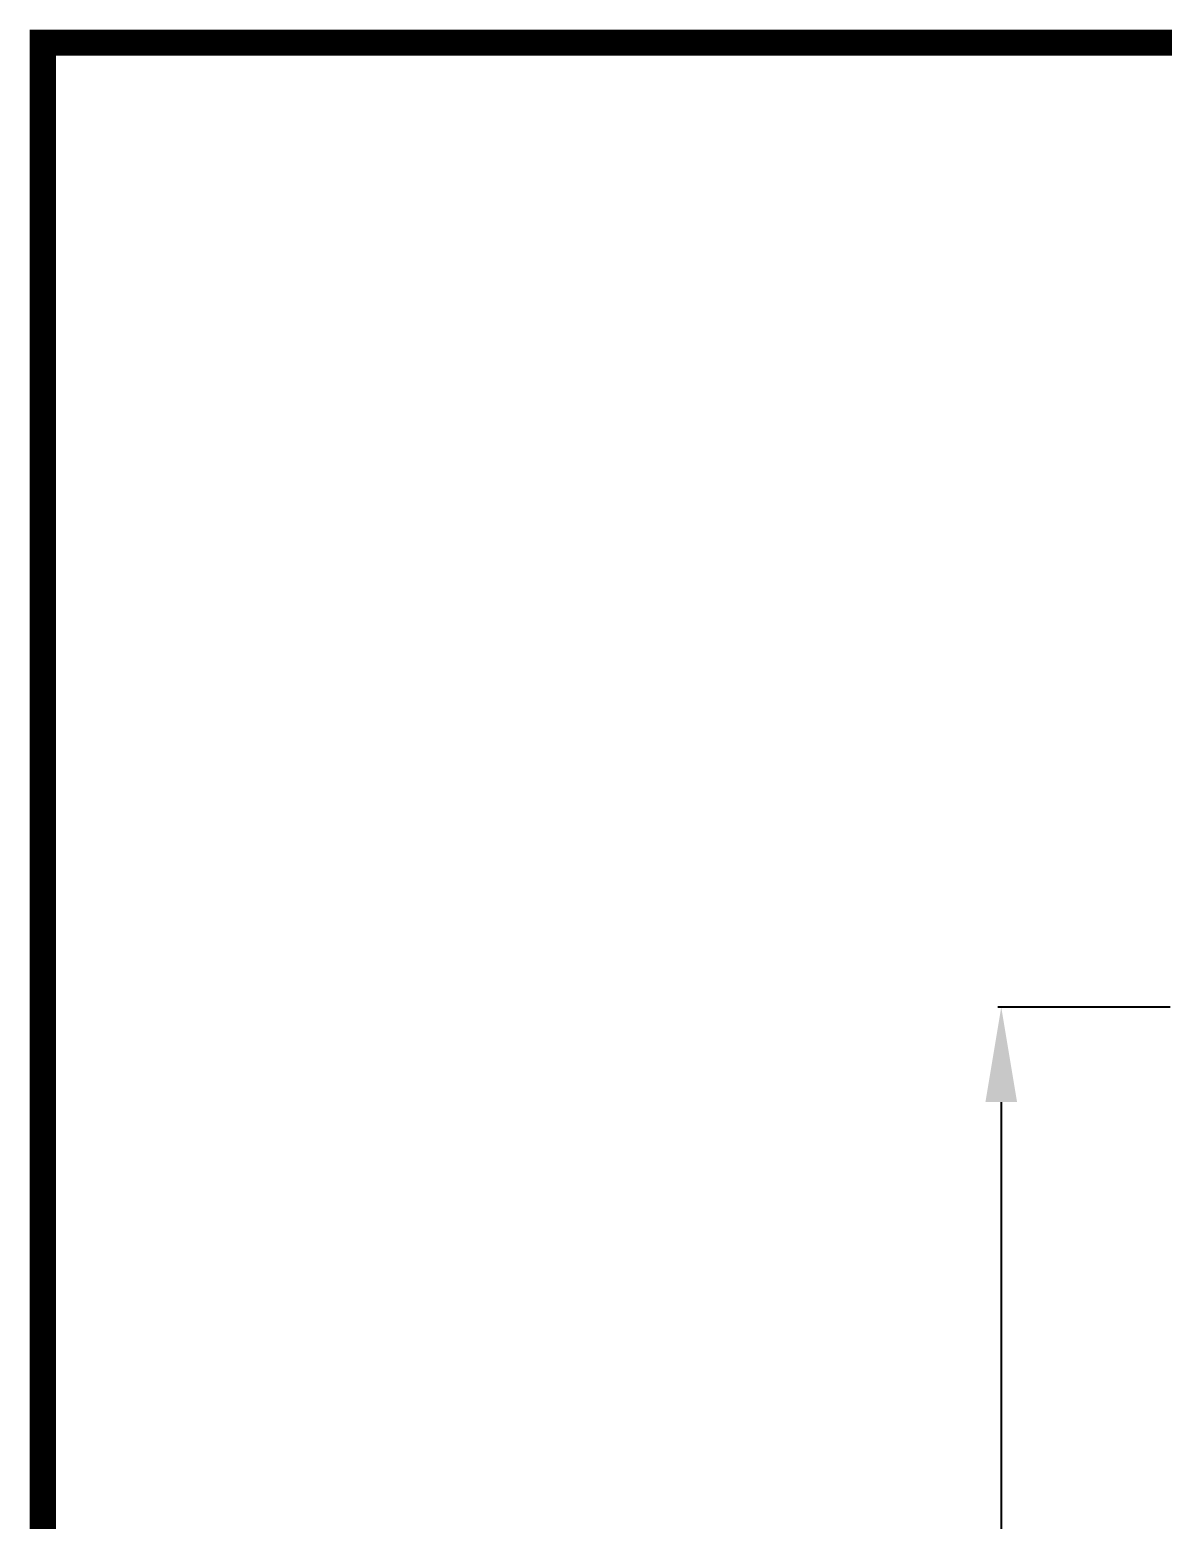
# Model space of a CAD drawing. Extents: x 81437 to 204847, y -54597 to -29444.
# Drawn here: x 81520 to 81938, y -43253 to -42703 of the extents above; entities that cross this region are included whole.
import ezdxf
from ezdxf.enums import TextEntityAlignment as Align

# ---------------------------------------------------------------- set-up
doc = ezdxf.new("R2010")
doc.units = 0
doc.header["$LTSCALE"] = 100
doc.header["$MEASUREMENT"] = 0
doc.layers.add('t', color=1, linetype='Continuous')
doc.styles.get("Standard").update_dxf_attribs({"font": ''})
doc.styles.add('微软雅黑', font='')
doc.styles.get('Standard').set_extended_font_data('SimSun')
doc.styles.get('微软雅黑').set_extended_font_data('Microsoft YaHei')
doc.dimstyles.new('ISO-25', dxfattribs={"dimtxt": 35, "dimasz": 35, "dimexe": 1.25, "dimexo": 0.625, "dimtad": 1, "dimtoh": 1, "dimdec": 0, "dimtxsty": 'Standard', "dimcen": 2.5, "dimadec": 0, "dimazin": 0, "dimtfac": 1, "dimtdec": 0, "dimtmove": 0, "dimatfit": 3, "dimfxl": 1, "dimarcsym": 0})

# ---------------------------------------------------------------- blocks, each defined once
blk = doc.blocks.new('*D107')
at = {"color": 0, "lineweight": -2, "transparency": 16777216}
for p, q in [((81941.28, -43063.6), (81877.71, -43063.6)), ((81878.96, -43098.6), (81878.96, -45031.1)), ((81941.28, -45066.1), (81877.71, -45066.1))]:
    blk.add_line(p, q, dxfattribs=at)
at = {"color": 0, "transparency": 16777216}
for points in [[(81884.8, -43098.6), (81873.13, -43098.6), (81878.96, -43063.6)], [(81873.13, -45031.1), (81884.8, -45031.1), (81878.96, -45066.1)]]:
    blk.add_solid(points, dxfattribs=at)
at = {"layer": 'Defpoints', "color": 0, "transparency": 16777216}
for p in [(81941.91, -43063.6), (81878.96, -45066.1), (81941.91, -45066.1)]:
    blk.add_point(p, dxfattribs=at)
at = {"color": 0, "transparency": 16777216, "insert": (81860.84, -44064.85), "char_height": 35, "attachment_point": 5, "rotation": 90}
blk.add_mtext('2003', dxfattribs=at)
blk = doc.blocks.new('图框')
at = {"layer": 't', "color": 7, "const_width": 9.62}
blk.add_lwpolyline([(4109.48, -3210.44), (4109.48, -58.86), (-6.16, -58.86), (-6.16, -3210.44)], close=True, dxfattribs=at)
at = {"color": 7, "style": '微软雅黑', "flags": 8}
for tag, p, height in [('DWG.NAME:', (1375.47, -2969.24), 25), ('DWG.NO.:', (3122.02, -3089.26), 24), ('图纸编号', (3309.2, -3111.27), 24), ('FILENO.:', (3122.51, -3164.97), 24), ('文档号', (3311.56, -3182.99), 24)]:
    blk.add_attdef(tag, p, '', height=height, dxfattribs=at)
at = {"color": 7, "style": '微软雅黑', "width": 0.8, "flags": 8}
for tag, p, height in [('PROJECT_NAME', (3324.74, -2969.19), 25), ('PROJECTNAME:', (3119.32, -2971.67), 24)]:
    blk.add_attdef(tag, p, '', height=height, dxfattribs=at)
at = {"color": 7, "style": '微软雅黑', "flags": 8}
for tag, p in [('图纸名称:', (1371.65, -3024.79)), ('项目名称', (3272.9, -3045.63))]:
    blk.add_attdef(tag, text='', height=25, dxfattribs=at).set_placement(p, align=Align.BOTTOM_LEFT)
for tag, height, width, p in [('RENLIU', 24, 0.7, (692.03, -3009.24)), ('SHUFENWANG', 24, 0.7, (879.63, -3009.24)), ('FANGHOU', 24, 0.7, (1063.57, -3009.24)), ('DANDANLI', 24, 0.7, (1243.85, -3009.24)), ('#10STATIONONTROLCABINETCOVER', 30, 0.6, (1771.74, -3076.04)), ('HANGZHOUHOLLYSYSAUTOMATIONCO.,LTD.', 24, 0.7, (2763.92, -3104.58))]:
    blk.add_attdef(tag, text='', height=height, dxfattribs=dict(at, width=width)).set_placement(p, align=Align.MIDDLE)
at = {"color": 7, "flags": 8}
blk.add_attdef('A', text='', height=23, dxfattribs=at).set_placement((53.74, -3033.74), align=Align.MIDDLE)
at = {"color": 7, "style": '微软雅黑', "flags": 8}
for tag, height, p in [('设计时间', 23, (207.7, -3033.74)), ('刘仁', 23, (692.03, -3061.05)), ('王姝芬', 23, (879.63, -3061.05)), ('侯方', 23, (1063.57, -3061.05)), ('李丹丹', 23, (1243.85, -3061.05)), ('PAGEXOFX', 24, (3947.55, -3097.94)), ('REV.', 24, (53.22, -3121.91)), ('DATE', 24, (202.74, -3121.91)), ('DESCRIPTION', 24, (445.56, -3121.91)), ('PREPARED', 24, (692.03, -3121.91)), ('CHECKED', 24, (879.63, -3121.91)), ('SIGNED', 24, (1063.57, -3121.91)), ('APPROVED', 24, (1243.85, -3121.91)), ('图纸名称', 30, (1771.74, -3153.56)), ('第几页共几页', 24, (3947.55, -3172.94))]:
    blk.add_attdef(tag, text='', height=height, dxfattribs=at).set_placement(p, align=Align.MIDDLE)

msp = doc.modelspace()

# ---------------------------------------------------------------- block references
at = {"color": 1}
msp.add_blockref('图框', (81531.29, -42648.76), dxfattribs=at)

# ---------------------------------------------------------------- dimensions: what is measured, and where the dimension line sits
at = {"color": 3}
dim = msp.add_linear_dim(base=(81878.96366939, -45066.09923852), p1=(81941.90959057, -43063.59923852), p2=(81941.90959057, -45066.09923852), angle=90, dimstyle='ISO-25', dxfattribs=at)
dim.commit()
dim.dimension.update_dxf_attribs({"geometry": '*D107', "text_midpoint": (81860.83866939, -44064.84923852)})

doc.saveas('drawing.dxf')
